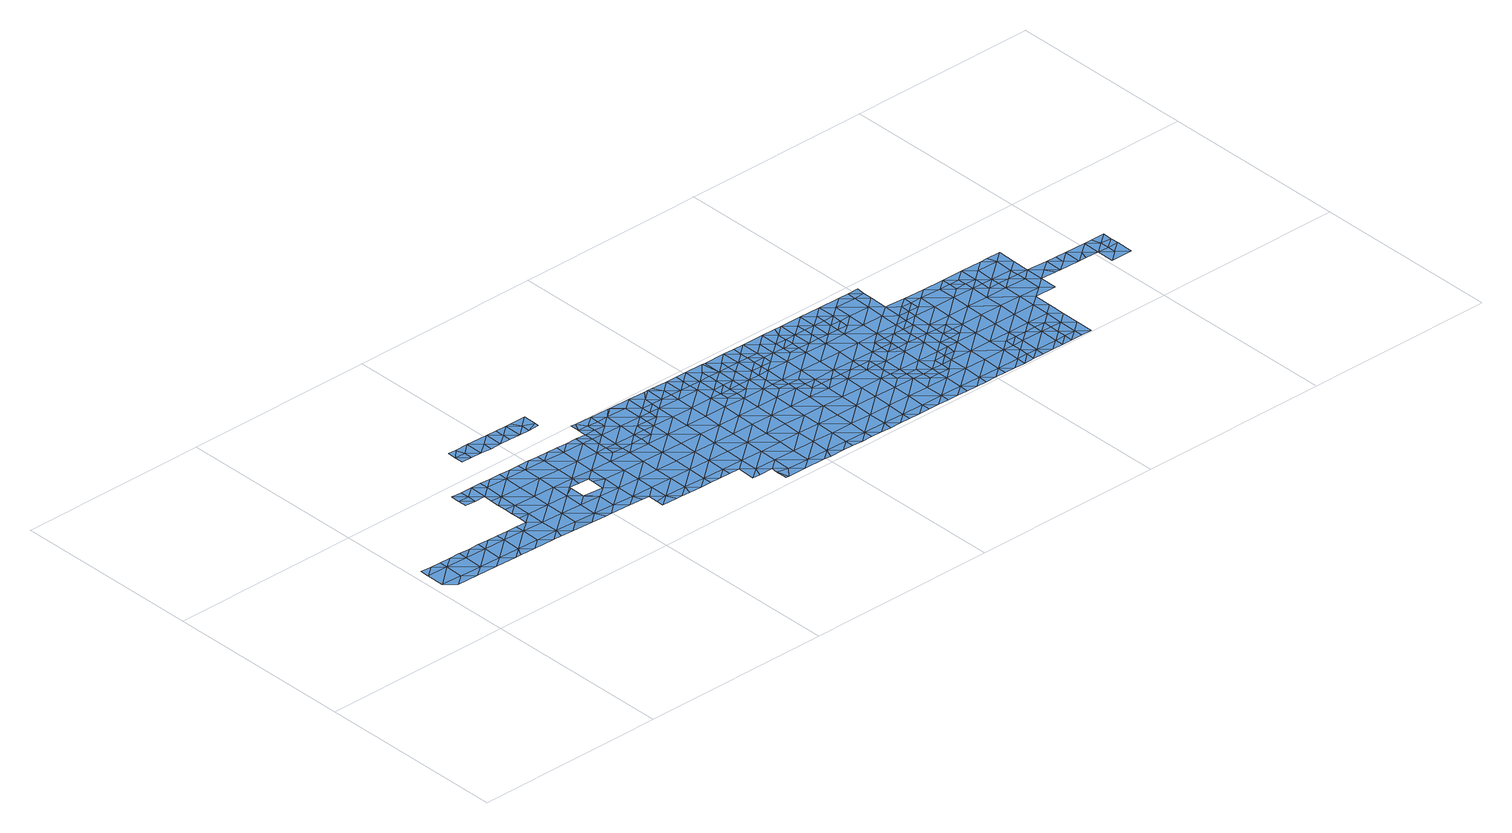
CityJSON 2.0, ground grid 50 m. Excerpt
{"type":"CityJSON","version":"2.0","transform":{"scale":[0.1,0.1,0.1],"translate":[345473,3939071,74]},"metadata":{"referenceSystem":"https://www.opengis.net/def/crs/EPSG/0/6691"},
"CityObjects":{
"waterbody1":{"type":"WaterBody","attributes":{"name":"6","class":"1140","function":"1","WaterBodyRiverFloodingRiskAttribute.description":"3","WaterBodyRiverFloodingRiskAttribute.rankOrg":"1","WaterBodyRiverFloodingRiskAttribute.adminType":"2","WaterBodyRiverFloodingRiskAttribute.scale":"L1"},"geometry":[{"type":"MultiSurface","lod":"1","boundaries":[[[0,1,2]],[[2,3,4]],[[1,3,2]],[[5,4,6]],[[3,6,4]],[[7,1,0]],[[8,6,3]],[[1,9,3]],[[9,1,7]],[[8,3,10]],[[9,11,3]],[[3,11,10]],[[7,12,9]],[[13,10,11]],[[14,9,12]],[[9,15,11]],[[16,13,11]],[[14,15,9]],[[16,11,15]],[[14,12,17]],[[18,16,15]],[[19,15,14]],[[20,14,17]],[[15,21,18]],[[20,19,14]],[[22,20,17]],[[19,21,15]],[[20,22,23]],[[24,21,19]],[[25,19,20]],[[26,24,19]],[[20,23,27]],[[25,26,19]],[[25,20,27]],[[23,28,27]],[[29,26,25]],[[25,30,29]],[[25,27,31]],[[27,28,31]],[[32,30,25]],[[31,32,25]],[[28,33,31]],[[34,35,36]],[[34,37,38]],[[31,33,39]],[[32,40,30]],[[34,36,37]],[[40,41,42]],[[42,30,40]],[[43,38,37]],[[36,44,37]],[[45,32,31]],[[40,46,41]],[[47,46,48]],[[47,41,46]],[[31,39,49]],[[43,37,50]],[[32,51,40]],[[37,44,50]],[[52,48,53]],[[48,46,53]],[[44,52,53]],[[51,46,40]],[[31,49,45]],[[44,54,50]],[[49,39,55]],[[44,53,54]],[[32,45,51]],[[56,50,54]],[[55,57,49]],[[53,46,58]],[[58,46,51]],[[54,59,56]],[[45,49,57]],[[60,51,45]],[[61,53,58]],[[62,57,55]],[[54,53,63]],[[63,53,61]],[[54,63,59]],[[64,58,51]],[[45,57,65]],[[62,66,57]],[[45,65,60]],[[67,61,58]],[[68,59,63]],[[64,51,60]],[[66,69,57]],[[67,63,61]],[[57,70,65]],[[67,58,64]],[[60,65,71]],[[68,63,72]],[[67,73,63]],[[60,74,64]],[[70,57,69]],[[65,70,71]],[[75,60,71]],[[66,76,69]],[[72,63,73]],[[60,75,74]],[[71,70,77]],[[78,67,64]],[[79,72,73]],[[76,80,69]],[[81,73,67]],[[64,74,78]],[[69,82,70]],[[78,81,67]],[[77,70,83]],[[80,82,69]],[[74,84,78]],[[79,73,85]],[[82,83,70]],[[86,80,76]],[[81,87,73]],[[88,78,84]],[[73,87,85]],[[89,90,83]],[[88,91,78]],[[80,86,92]],[[89,88,90]],[[93,85,87]],[[94,95,96]],[[83,82,89]],[[92,97,80]],[[91,98,78]],[[99,82,80]],[[81,98,87]],[[100,94,96]],[[81,78,98]],[[92,95,94]],[[87,101,93]],[[88,89,91]],[[82,102,89]],[[103,101,87]],[[97,92,94]],[[99,80,97]],[[104,94,100]],[[89,102,91]],[[87,98,103]],[[102,82,99]],[[105,97,94]],[[106,94,104]],[[91,107,98]],[[108,101,103]],[[106,105,94]],[[109,106,104]],[[110,91,102]],[[98,111,103]],[[112,108,103]],[[99,97,105]],[[91,110,107]],[[99,113,102]],[[111,112,103]],[[114,106,109]],[[98,107,111]],[[99,105,115]],[[110,116,107]],[[110,102,113]],[[99,115,113]],[[117,106,114]],[[118,112,111]],[[116,119,107]],[[119,120,107]],[[110,121,116]],[[111,107,120]],[[105,106,122]],[[123,118,111]],[[110,113,121]],[[117,114,124]],[[122,106,117]],[[115,105,122]],[[123,111,120]],[[123,125,118]],[[126,116,121]],[[127,128,115]],[[127,115,122]],[[117,124,129]],[[113,115,128]],[[121,113,128]],[[130,122,117]],[[126,121,131]],[[132,117,129]],[[133,132,129]],[[131,121,134]],[[122,135,127]],[[121,128,134]],[[130,117,132]],[[136,131,134]],[[133,137,132]],[[135,122,130]],[[128,127,135]],[[128,138,134]],[[139,136,134]],[[140,132,137]],[[128,135,141]],[[137,142,143]],[[142,144,143]],[[130,132,140]],[[145,135,130]],[[128,141,138]],[[140,146,130]],[[139,134,138]],[[140,137,143]],[[143,144,147]],[[148,149,150]],[[135,151,141]],[[152,153,154]],[[153,139,138]],[[152,139,153]],[[155,140,143]],[[130,146,145]],[[149,156,147]],[[157,154,153]],[[149,148,156]],[[143,147,158]],[[151,135,145]],[[138,141,151]],[[159,153,138]],[[140,160,146]],[[148,161,156]],[[151,162,138]],[[147,156,158]],[[153,163,157]],[[155,143,158]],[[155,160,140]],[[146,160,145]],[[164,151,145]],[[138,162,159]],[[160,165,145]],[[163,153,159]],[[158,156,166]],[[156,161,166]],[[151,164,162]],[[166,167,158]],[[168,169,170]],[[171,163,159]],[[170,163,171]],[[155,158,167]],[[172,160,155]],[[164,145,165]],[[161,173,166]],[[168,170,171]],[[164,174,162]],[[175,171,159]],[[172,155,167]],[[176,165,160]],[[172,177,160]],[[159,162,175]],[[173,178,166]],[[177,176,160]],[[179,167,166]],[[180,164,165]],[[168,171,181]],[[162,174,175]],[[178,179,166]],[[182,178,173]],[[183,174,164]],[[184,171,175]],[[181,171,184]],[[180,165,176]],[[180,183,164]],[[172,167,185]],[[186,181,184]],[[177,172,185]],[[178,182,187]],[[167,179,185]],[[188,176,177]],[[175,174,189]],[[184,190,186]],[[188,180,176]],[[189,174,183]],[[191,178,187]],[[178,192,179]],[[177,185,193]],[[194,190,184]],[[184,175,194]],[[188,177,193]],[[195,183,180]],[[175,189,194]],[[179,196,185]],[[188,197,180]],[[187,198,191]],[[192,196,179]],[[197,195,180]],[[178,191,192]],[[199,193,185]],[[189,183,200]],[[201,190,194]],[[202,194,189]],[[198,203,191]],[[199,188,193]],[[204,189,200]],[[200,183,195]],[[189,204,202]],[[205,201,194]],[[199,185,196]],[[205,194,202]],[[199,206,188]],[[200,195,207]],[[192,191,208]],[[191,203,208]],[[192,209,196]],[[197,188,210]],[[211,207,195]],[[203,212,208]],[[205,202,213]],[[213,202,214]],[[215,199,196]],[[188,206,210]],[[192,208,209]],[[195,197,216]],[[217,205,213]],[[212,218,208]],[[219,215,196]],[[215,206,199]],[[219,196,209]],[[214,220,213]],[[197,210,216]],[[211,195,216]],[[213,221,217]],[[218,222,208]],[[223,210,206]],[[221,213,220]],[[224,216,210]],[[225,211,216]],[[226,211,225]],[[222,227,208]],[[220,226,225]],[[228,206,215]],[[209,208,227]],[[223,224,210]],[[220,229,221]],[[229,220,225]],[[218,230,222]],[[231,215,219]],[[232,233,216]],[[223,206,228]],[[216,224,232]],[[225,216,233]],[[219,209,231]],[[234,221,229]],[[233,235,225]],[[236,229,225]],[[230,237,222]],[[235,236,225]],[[209,227,231]],[[215,238,228]],[[231,238,215]],[[239,224,223]],[[240,234,229]],[[237,241,222]],[[223,228,242]],[[240,229,236]],[[222,243,227]],[[244,239,223]],[[238,245,228]],[[241,243,222]],[[223,242,244]],[[246,241,237]],[[242,228,245]],[[247,239,244]],[[240,236,248]],[[248,236,249]],[[250,238,231]],[[231,227,251]],[[252,242,245]],[[253,240,248]],[[246,254,241]],[[227,243,251]],[[249,255,248]],[[238,256,245]],[[255,253,248]],[[250,256,238]],[[255,249,257]],[[252,245,258]],[[231,251,250]],[[255,259,253]],[[260,241,254]],[[241,261,243]],[[256,258,245]],[[243,262,251]],[[254,263,260]],[[261,241,260]],[[251,264,250]],[[265,258,256]],[[263,266,260]],[[262,243,261]],[[262,264,251]],[[250,264,256]],[[267,261,260]],[[265,256,268]],[[267,260,266]],[[256,269,268]],[[269,256,264]],[[267,266,270]],[[262,271,264]],[[272,273,261]],[[272,261,267]],[[262,261,273]],[[274,268,269]],[[275,269,264]],[[270,276,267]],[[277,275,264]],[[262,273,271]],[[277,264,271]],[[278,274,269]],[[275,279,269]],[[279,278,269]],[[280,272,267]],[[281,271,273]],[[267,276,282]],[[273,272,283]],[[284,281,273]],[[276,285,282]],[[280,267,282]],[[284,273,283]],[[284,286,281]],[[283,272,280]],[[285,287,282]],[[288,283,280]],[[287,289,282]],[[290,280,282]],[[291,288,280]],[[292,289,287]],[[290,291,280]],[[290,282,289]],[[293,294,295]],[[295,296,293]],[[292,297,289]],[[296,298,293]],[[290,299,291]],[[300,291,299]],[[301,294,293]],[[297,302,289]],[[298,303,293]],[[304,300,305]],[[306,290,289]],[[305,300,299]],[[303,307,293]],[[302,306,289]],[[308,299,290]],[[301,293,307]],[[299,309,305]],[[297,310,302]],[[311,307,303]],[[310,312,302]],[[299,308,309]],[[303,313,311]],[[290,306,308]],[[314,307,311]],[[312,315,302]],[[313,316,311]],[[317,306,302]],[[318,319,320]],[[321,314,311]],[[320,309,318]],[[309,308,318]],[[315,317,302]],[[317,308,306]],[[322,315,312]],[[311,316,321]],[[323,319,318]],[[321,316,324]],[[324,316,325]],[[322,326,315]],[[323,318,327]],[[308,317,328]],[[318,308,329]],[[330,321,324]],[[331,321,330]],[[326,332,315]],[[322,333,326]],[[329,308,328]],[[318,329,327]],[[325,334,324]],[[317,315,332]],[[335,331,336]],[[336,331,330]],[[332,337,317]],[[337,338,317]],[[317,338,328]],[[339,330,324]],[[340,341,334]],[[342,324,334]],[[340,327,341]],[[327,329,341]],[[338,343,328]],[[342,339,324]],[[336,330,344]],[[342,334,341]],[[330,339,344]],[[345,341,329]],[[329,328,346]],[[338,347,343]],[[346,328,343]],[[346,345,329]],[[348,349,344]],[[347,350,343]],[[344,339,348]],[[351,349,348]],[[352,339,342]],[[342,341,353]],[[353,341,345]],[[352,348,339]],[[354,351,348]],[[355,346,343]],[[343,350,356]],[[357,345,346]],[[342,353,352]],[[352,358,348]],[[350,359,356]],[[355,343,356]],[[357,353,345]],[[354,348,358]],[[359,360,356]],[[357,346,355]],[[361,362,363]],[[364,352,353]],[[365,362,366]],[[365,363,362]],[[357,367,353]],[[368,358,352]],[[358,369,354]],[[370,355,356]],[[364,368,352]],[[371,366,362]],[[372,366,371]],[[368,373,358]],[[360,372,371]],[[361,374,362]],[[373,369,358]],[[356,360,375]],[[376,357,355]],[[353,367,364]],[[374,377,362]],[[360,371,375]],[[370,356,375]],[[370,376,355]],[[371,362,377]],[[357,376,367]],[[378,375,371]],[[379,368,364]],[[371,377,378]],[[364,367,380]],[[378,381,375]],[[380,382,364]],[[364,383,379]],[[375,381,370]],[[382,383,364]],[[384,367,376]],[[380,367,384]],[[385,376,370]],[[381,385,370]],[[386,380,384]],[[387,384,376]],[[385,387,376]],[[386,384,388]],[[387,389,384]],[[390,387,385]],[[388,384,389]],[[391,388,389]],[[387,392,389]],[[392,387,390]],[[393,391,389]],[[392,393,389]],[[394,393,392]],[[395,394,392]],[[394,395,396]],[[393,394,397]],[[397,394,396]]]}]},
"waterbody2":{"type":"WaterBody","attributes":{"name":"6","class":"1140","function":"1","WaterBodyRiverFloodingRiskAttribute.description":"3","WaterBodyRiverFloodingRiskAttribute.rankOrg":"3","WaterBodyRiverFloodingRiskAttribute.adminType":"2","WaterBodyRiverFloodingRiskAttribute.scale":"L1"},"geometry":[{"type":"MultiSurface","lod":"1","boundaries":[[[398,399,400]],[[398,401,399]],[[398,402,401]],[[403,404,405]],[[404,403,406]],[[403,407,406]],[[406,407,408]],[[409,410,411]],[[412,413,410]],[[414,415,400]],[[400,416,414]],[[416,417,414]],[[417,416,411]],[[413,414,417]],[[410,413,417]],[[411,410,417]],[[418,401,419]],[[401,420,419]],[[420,406,419]],[[408,419,406]],[[420,404,406]],[[402,420,401]],[[399,401,418]],[[399,416,400]],[[415,398,400]]]}]},
"waterbody3":{"type":"WaterBody","attributes":{"name":"6","class":"1140","function":"1","WaterBodyRiverFloodingRiskAttribute.description":"3","WaterBodyRiverFloodingRiskAttribute.rankOrg":"1","WaterBodyRiverFloodingRiskAttribute.adminType":"2","WaterBodyRiverFloodingRiskAttribute.scale":"L1"},"geometry":[{"type":"MultiSurface","lod":"1","boundaries":[[[421,422,423]],[[421,423,424]],[[424,423,425]],[[425,423,426]],[[125,421,424]],[[424,425,427]],[[428,426,423]],[[428,423,422]]]}]},
"waterbody4":{"type":"WaterBody","attributes":{"name":"6","class":"1140","function":"1","WaterBodyRiverFloodingRiskAttribute.description":"3","WaterBodyRiverFloodingRiskAttribute.rankOrg":"2","WaterBodyRiverFloodingRiskAttribute.adminType":"2","WaterBodyRiverFloodingRiskAttribute.scale":"L1"},"geometry":[{"type":"MultiSurface","lod":"1","boundaries":[[[226,429,211]],[[214,202,204]],[[214,204,429]],[[204,207,429]],[[204,200,207]],[[220,429,226]],[[207,211,429]],[[220,214,429]]]}]},
"waterbody5":{"type":"WaterBody","attributes":{"name":"6","class":"1140","function":"1","WaterBodyRiverFloodingRiskAttribute.description":"3","WaterBodyRiverFloodingRiskAttribute.rankOrg":"2","WaterBodyRiverFloodingRiskAttribute.adminType":"2","WaterBodyRiverFloodingRiskAttribute.scale":"L1"},"geometry":[{"type":"MultiSurface","lod":"1","boundaries":[[[430,431,432]],[[433,434,431]],[[433,435,434]],[[436,437,438]],[[439,438,440]],[[441,442,443]],[[444,442,441]],[[444,190,442]],[[190,444,445]],[[446,445,444]],[[446,447,445]],[[448,449,450]],[[450,449,451]],[[320,319,452]],[[453,452,319]],[[454,452,453]],[[455,454,453]],[[455,453,303]],[[313,303,453]],[[298,296,455]],[[455,296,456]],[[456,457,455]],[[457,456,275]],[[457,275,277]],[[458,432,436]],[[436,438,439]],[[123,459,125]],[[120,459,123]],[[459,120,460]],[[120,119,460]],[[116,126,119]],[[201,205,442]],[[170,169,461]],[[169,450,461]],[[450,462,461]],[[461,462,463]],[[463,462,422]],[[428,422,462]],[[422,421,459]],[[426,428,462]],[[464,426,462]],[[463,422,459]],[[154,461,463]],[[154,157,461]],[[136,139,465]],[[152,465,139]],[[152,154,465]],[[465,131,136]],[[460,131,465]],[[465,463,460]],[[157,163,461]],[[465,154,463]],[[163,170,461]],[[169,168,466]],[[466,448,169]],[[467,448,466]],[[467,466,447]],[[466,181,447]],[[168,181,466]],[[445,181,186]],[[468,469,470]],[[468,471,469]],[[469,471,472]],[[473,474,433]],[[265,475,258]],[[476,258,475]],[[252,258,476]],[[242,252,476]],[[244,242,476]],[[476,247,244]],[[477,247,476]],[[477,478,247]],[[239,247,478]],[[232,239,478]],[[239,232,224]],[[235,233,479]],[[478,479,233]],[[480,479,478]],[[480,257,479]],[[480,481,257]],[[255,257,481]],[[253,259,482]],[[482,483,484]],[[240,482,484]],[[484,485,240]],[[485,484,486]],[[221,485,486]],[[221,234,485]],[[430,433,431]],[[487,470,488]],[[217,221,489]],[[221,490,489]],[[443,489,490]],[[443,205,489]],[[489,205,217]],[[486,490,221]],[[234,240,485]],[[482,240,253]],[[249,236,235]],[[255,481,259]],[[257,249,479]],[[249,235,479]],[[233,232,478]],[[265,268,475]],[[274,278,491]],[[278,492,491]],[[456,492,278]],[[456,278,279]],[[268,274,491]],[[458,436,439]],[[126,131,460]],[[119,126,460]],[[459,460,463]],[[421,125,459]],[[464,462,451]],[[450,451,462]],[[448,450,169]],[[447,181,445]],[[186,190,445]],[[201,442,190]],[[443,442,205]],[[493,439,440]],[[494,481,495]],[[495,481,496]],[[471,497,472]],[[496,481,480]],[[480,478,477]],[[469,472,498]],[[475,477,476]],[[475,268,491]],[[492,499,491]],[[492,294,499]],[[295,294,492]],[[301,500,294]],[[301,307,500]],[[500,307,501]],[[314,501,307]],[[314,331,501]],[[331,314,321]],[[335,336,502]],[[336,349,502]],[[349,351,502]],[[351,503,502]],[[504,505,503]],[[504,503,506]],[[505,335,503]],[[505,501,335]],[[503,335,502]],[[336,344,349]],[[507,334,325]],[[340,334,507]],[[507,327,340]],[[323,327,507]],[[323,507,319]],[[316,319,507]],[[325,316,507]],[[331,335,501]],[[500,501,505]],[[492,296,295]],[[498,508,469]],[[488,470,469]],[[294,500,499]],[[500,505,509]],[[488,510,487]],[[473,510,474]],[[504,509,505]],[[474,435,433]],[[435,511,434]],[[512,504,506]],[[305,309,320]],[[305,320,452]],[[453,319,316]],[[313,453,316]],[[455,303,298]],[[296,492,456]],[[279,275,456]],[[271,281,277]],[[452,304,305]],[[300,513,291]],[[454,304,452]],[[457,454,455]],[[277,281,457]],[[284,513,286]],[[284,283,288]],[[284,288,513]],[[288,291,513]],[[300,304,513]],[[454,513,304]],[[513,454,286]],[[286,454,457]],[[281,286,457]],[[514,512,506]],[[512,514,515]],[[515,514,516]],[[511,512,515]],[[435,512,511]],[[435,504,512]],[[474,504,435]],[[474,509,504]],[[510,509,474]],[[488,509,510]],[[488,500,509]],[[488,499,500]],[[469,499,488]],[[508,499,469]],[[499,508,491]],[[508,475,491]],[[508,498,475]],[[475,498,477]],[[472,477,498]],[[477,472,480]],[[472,496,480]],[[497,496,472]],[[440,494,493]],[[440,517,494]],[[517,440,518]],[[438,518,440]],[[434,437,431]],[[431,437,432]],[[437,436,432]],[[259,519,482]],[[259,520,519]],[[481,520,259]],[[494,520,481]],[[519,520,517]],[[483,482,519]],[[517,520,494]]]}]},
"waterbody6":{"type":"WaterBody","attributes":{"name":"6","class":"1140","function":"1","WaterBodyRiverFloodingRiskAttribute.description":"3","WaterBodyRiverFloodingRiskAttribute.rankOrg":"1","WaterBodyRiverFloodingRiskAttribute.adminType":"2","WaterBodyRiverFloodingRiskAttribute.scale":"L1"},"geometry":[{"type":"MultiSurface","lod":"1","boundaries":[[[487,521,470]],[[521,432,470]],[[522,470,432]],[[468,470,522]],[[497,471,523]],[[439,523,471]],[[493,494,495]],[[493,495,523]],[[522,439,471]],[[458,439,522]],[[495,497,523]],[[468,522,471]],[[432,458,522]],[[430,432,521]],[[487,473,521]],[[523,439,493]],[[487,510,473]],[[497,495,496]],[[433,430,521]],[[473,433,521]]]}]},
"waterbody7":{"type":"WaterBody","attributes":{"name":"6","class":"1140","function":"1","WaterBodyRiverFloodingRiskAttribute.description":"3","WaterBodyRiverFloodingRiskAttribute.rankOrg":"2","WaterBodyRiverFloodingRiskAttribute.adminType":"2","WaterBodyRiverFloodingRiskAttribute.scale":"L1"},"geometry":[{"type":"MultiSurface","lod":"1","boundaries":[[[347,524,350]],[[347,337,524]],[[337,332,524]],[[525,524,332]],[[526,527,528]],[[529,524,525]],[[332,326,525]],[[525,526,529]],[[366,529,526]],[[372,529,366]],[[360,529,372]],[[359,529,360]],[[363,365,528]],[[526,525,527]],[[530,527,525]],[[333,530,525]],[[326,333,525]],[[359,350,529]],[[337,347,338]],[[366,526,365]],[[524,529,350]],[[528,365,526]]]}]},
"waterbody8":{"type":"WaterBody","attributes":{"name":"6","class":"1140","function":"1","WaterBodyRiverFloodingRiskAttribute.description":"3","WaterBodyRiverFloodingRiskAttribute.rankOrg":"2","WaterBodyRiverFloodingRiskAttribute.adminType":"2","WaterBodyRiverFloodingRiskAttribute.scale":"L1"},"geometry":[{"type":"MultiSurface","lod":"1","boundaries":[[[531,532,383]],[[382,380,531]],[[386,531,380]],[[386,388,531]],[[383,532,533]],[[534,535,536]],[[382,531,383]],[[537,534,536]],[[538,534,537]],[[539,534,538]],[[534,539,532]],[[539,533,532]],[[531,388,535]],[[531,535,534]],[[391,393,535]],[[535,393,536]],[[535,388,391]],[[379,383,540]],[[383,533,540]],[[369,373,540]],[[531,534,532]],[[533,369,540]],[[379,540,373]],[[379,373,368]]]}]},
"waterbody9":{"type":"WaterBody","attributes":{"name":"6","class":"1140","function":"1","WaterBodyRiverFloodingRiskAttribute.description":"3","WaterBodyRiverFloodingRiskAttribute.rankOrg":"2","WaterBodyRiverFloodingRiskAttribute.adminType":"2","WaterBodyRiverFloodingRiskAttribute.scale":"L1"},"geometry":[{"type":"MultiSurface","lod":"1","boundaries":[[[541,397,396]],[[542,543,541]],[[541,543,397]],[[544,545,542]],[[545,546,542]],[[547,548,546]],[[549,548,550]],[[396,544,541]],[[545,547,546]],[[547,545,551]],[[544,542,541]],[[547,552,548]],[[553,552,554]],[[552,553,548]],[[548,553,550]],[[548,549,546]],[[551,545,544]]]}]},
"waterbody10":{"type":"WaterBody","attributes":{"name":"6","class":"1140","function":"1","WaterBodyRiverFloodingRiskAttribute.description":"3","WaterBodyRiverFloodingRiskAttribute.rankOrg":"1","WaterBodyRiverFloodingRiskAttribute.adminType":"2","WaterBodyRiverFloodingRiskAttribute.scale":"L1"},"geometry":[{"type":"MultiSurface","lod":"1","boundaries":[[[552,547,555]],[[556,555,547]],[[557,554,555]],[[556,557,555]],[[554,552,555]]]}]}
},
"vertices":[
[29,170,30],[57,192,30],[1,193,31],[58,239,30],[2,240,31],[2,263,31],[30,262,31],[85,169,30],[59,262,30],[114,191,29],[87,261,30],[115,238,29],[142,168,29],[115,261,30],[171,190,28],[171,237,29],[144,260,29],[199,167,28],[172,260,29],[228,236,28],[227,189,28],[200,259,28],[214,167,28],[255,166,27],[228,259,28],[285,235,27],[257,258,28],[284,188,27],[312,165,26],[285,258,27],[313,257,27],[341,188,26],[341,234,26],[334,165,26],[260,420,28],[259,397,28],[288,396,27],[288,420,27],[260,443,28],[368,164,25],[342,280,26],[314,304,27],[314,280,27],[288,443,27],[316,396,27],[398,233,25],[343,326,26],[315,327,27],[315,350,27],[397,187,25],[317,442,27],[399,279,25],[315,373,27],[344,372,26],[345,419,27],[425,163,23],[345,442,27],[454,186,23],[400,325,25],[373,441,26],[455,278,24],[400,371,25],[467,162,22],[401,418,26],[456,324,24],[455,232,23],[482,162,22],[457,370,25],[402,441,26],[510,185,21],[511,231,21],[483,254,23],[430,440,25],[458,417,25],[484,301,23],[484,295,23],[538,161,20],[488,254,22],[513,323,23],[458,440,25],[567,184,19],[514,369,23],[568,230,19],[540,253,20],[512,300,22],[487,439,25],[575,160,19],[514,416,24],[541,300,21],[569,276,20],[541,287,21],[569,322,21],[595,160,18],[515,439,24],[623,136,18],[595,133,18],[594,114,18],[624,183,18],[570,368,22],[625,229,18],[635,113,17],[543,438,24],[625,275,18],[571,415,23],[651,113,17],[680,182,17],[680,135,17],[627,367,20],[571,438,23],[673,112,17],[626,321,19],[628,414,21],[600,437,22],[682,274,17],[707,112,16],[681,228,17],[655,344,19],[736,134,16],[628,437,22],[655,367,20],[656,390,20],[683,320,18],[737,181,16],[656,413,21],[736,111,16],[656,436,21],[683,343,18],[738,227,17],[739,273,17],[764,111,16],[794,180,16],[711,343,18],[793,133,15],[793,110,15],[739,319,17],[794,226,16],[740,342,18],[821,110,15],[796,318,17],[768,342,18],[849,132,15],[795,272,16],[820,64,14],[849,86,14],[839,63,14],[851,225,15],[850,179,15],[877,63,14],[884,16,13],[876,46,14],[876,16,14],[852,271,16],[769,365,18],[797,365,17],[769,388,18],[906,131,14],[904,39,14],[797,388,18],[905,85,14],[853,364,17],[907,178,15],[932,15,13],[853,317,16],[826,387,17],[908,270,15],[908,224,15],[961,38,13],[962,84,13],[855,433,17],[826,433,18],[826,410,18],[854,410,17],[963,130,14],[989,14,13],[909,316,16],[910,363,16],[964,223,15],[964,177,14],[1018,37,12],[1019,83,13],[965,269,15],[883,432,17],[1008,14,12],[966,315,16],[911,409,16],[1019,130,13],[911,432,16],[1046,13,12],[1021,222,14],[967,362,16],[940,431,16],[1074,36,12],[1075,82,12],[1020,176,14],[968,408,16],[1023,314,15],[1076,129,13],[1022,268,15],[1074,13,12],[1077,175,13],[995,338,16],[968,431,16],[995,384,16],[1102,12,11],[995,361,16],[996,430,16],[1078,221,14],[1023,337,16],[1131,35,11],[1132,81,12],[1078,267,15],[1051,337,16],[1131,12,11],[1024,407,16],[1024,384,16],[1133,174,13],[1079,313,15],[1025,430,16],[1159,12,11],[1133,128,12],[1052,383,16],[1053,429,16],[1188,34,11],[1135,266,15],[1107,290,15],[1080,360,16],[1052,360,16],[1188,80,11],[1134,220,14],[1081,406,16],[1187,11,10],[1189,127,12],[1107,313,15],[1108,336,15],[1081,429,16],[1108,359,16],[1109,382,16],[1216,11,10],[1190,173,13],[1135,289,15],[1110,428,16],[1244,33,10],[1163,243,14],[1245,79,11],[1163,266,14],[1191,219,13],[1244,10,10],[1164,289,15],[1137,405,16],[1137,382,16],[1247,172,12],[1246,126,12],[1191,242,14],[1138,428,16],[1272,10,10],[1166,404,16],[1247,218,13],[1165,381,16],[1220,242,14],[1166,427,16],[1301,32,10],[1302,78,11],[1303,125,11],[1301,9,10],[1303,171,12],[1248,241,14],[1329,9,10],[1358,31,10],[1276,241,13],[1304,217,13],[1357,8,10],[1331,147,12],[1358,77,10],[1359,124,11],[1305,240,13],[1332,193,12],[1385,8,10],[1332,170,12],[1333,240,13],[1332,217,13],[1415,76,10],[1360,147,11],[1414,30,10],[1387,100,11],[1387,123,11],[1414,7,9],[1388,146,11],[1442,7,9],[1415,100,10],[1471,29,9],[1472,75,10],[1444,99,10],[1470,6,9],[1418,261,13],[1390,285,14],[1390,262,13],[1389,239,13],[1499,6,9],[1418,238,12],[1472,122,10],[1444,122,11],[1419,284,13],[1527,28,9],[1446,238,12],[1444,145,11],[1473,145,11],[1528,74,10],[1447,284,13],[1529,121,10],[1501,144,10],[1527,5,9],[1475,260,12],[1555,5,9],[1474,237,12],[1475,283,13],[1584,27,9],[1503,237,12],[1585,74,10],[1530,167,11],[1502,191,11],[1502,167,11],[1504,283,12],[1584,4,9],[1530,190,11],[1531,259,11],[1531,236,11],[1612,27,10],[1559,190,11],[1586,120,10],[1586,166,10],[1532,306,12],[1504,306,12],[1613,50,10],[1612,4,9],[1559,236,11],[1504,329,13],[1533,329,12],[1613,73,10],[1614,96,10],[1589,305,11],[1559,213,11],[1587,212,11],[1588,258,11],[1642,119,10],[1561,328,12],[1644,211,11],[1643,165,10],[1642,96,10],[1590,351,12],[1561,351,12],[1670,95,10],[1562,374,12],[1646,304,11],[1645,257,11],[1618,373,11],[1700,164,10],[1699,118,10],[1701,210,11],[1646,350,11],[1699,95,10],[1727,94,10],[1754,1,10],[1754,24,10],[1725,2,10],[1702,303,11],[1726,25,10],[1726,48,10],[1701,256,11],[1674,326,11],[1675,372,11],[1756,163,11],[1755,71,10],[1726,71,10],[1675,349,11],[1782,1,10],[1756,117,10],[1757,209,11],[1783,47,10],[1783,93,10],[1703,326,11],[1730,279,11],[1784,139,10],[1730,302,11],[1731,325,11],[1758,255,11],[1785,186,10],[1758,279,11],[1814,208,10],[1787,278,11],[1815,254,10],[1842,185,10],[1815,278,10],[1843,231,10],[1843,277,10],[1871,253,9],[1886,230,9],[1899,230,8],[1900,276,8],
[488,532,25],[489,578,25],[460,555,25],[517,554,25],[516,531,25],[602,542,25],[573,530,25],[601,530,25],[573,553,25],[602,576,25],[560,577,25],[376,580,26],[375,557,26],[397,579,26],[375,534,26],[403,533,26],[432,533,26],[460,532,25],[432,579,26],[404,556,26],[517,577,25],[546,577,25],[545,531,25],
[685,436,21],[713,435,20],[685,459,21],[657,459,22],[670,482,21],[714,482,20],[657,483,22],[713,458,20],
[1023,361,16],
[1364,424,16],[1365,447,16],[1336,425,16],[1393,424,16],[1393,470,16],[1421,446,16],[1308,448,16],[1337,471,16],[1280,472,16],[1279,426,16],[1251,449,16],[970,477,16],[968,454,16],[997,477,16],[940,478,16],[912,455,16],[897,478,17],[884,479,17],[827,480,18],[775,480,19],[798,457,19],[771,481,19],[1473,168,11],[1474,214,12],[1417,169,11],[1417,215,12],[1361,216,12],[1360,170,12],[1308,425,16],[684,413,20],[684,366,19],[798,411,18],[742,458,20],[741,412,19],[765,481,19],[740,366,18],[855,456,17],[874,479,17],[1307,379,16],[1307,356,15],[1335,378,16],[1279,379,16],[1250,357,15],[1392,400,16],[1421,400,16],[1248,264,14],[1192,265,14],[1192,311,15],[1136,312,15],[1137,359,16],[1193,358,16],[1194,404,16],[1138,451,16],[1138,474,16],[1110,475,16],[1082,452,16],[1054,476,16],[1364,378,15],[1363,355,15],[1025,453,16],[1046,476,16],[1305,263,14],[1362,262,13],[1251,426,16],[1223,426,16],[1222,403,16],[1222,380,16],[1250,380,16],[1249,310,15],[1362,309,14],[1419,308,14],[1476,307,13],[1533,352,13],[1505,375,14],[1477,399,15],[1476,353,14],[1506,422,15],[1531,213,11],[1306,309,15],[1420,354,15],[1392,377,15],[1450,469,16],[1478,445,16],[1416,123,11],[1506,448,15],[1478,468,16],[1507,468,16],[1224,473,16],[1261,472,16],[1167,474,16],[1195,450,16],
[1364,401,16],[1307,402,16],[1251,403,16],
[1642,73,10],[1641,26,10],[1697,25,10],[1669,3,10],[1697,2,10],[1698,72,10],[1640,3,9],
[1759,302,11],[1760,348,11],[1732,371,11],[1816,347,11],[1815,301,10],[1844,323,10],[1845,370,11],[1808,370,11],[1788,370,11],[1703,349,11],
[1928,252,8],[1957,275,8],[1929,276,8],[1956,229,8],[1984,252,7],[2013,274,7],[2012,228,7],[2041,251,7],[2034,274,7],[2070,273,7],[1977,229,8],[2041,227,7],[2069,248,7],[2069,227,7],
[2040,204,7],[2012,182,7],[2068,181,7]
]}
